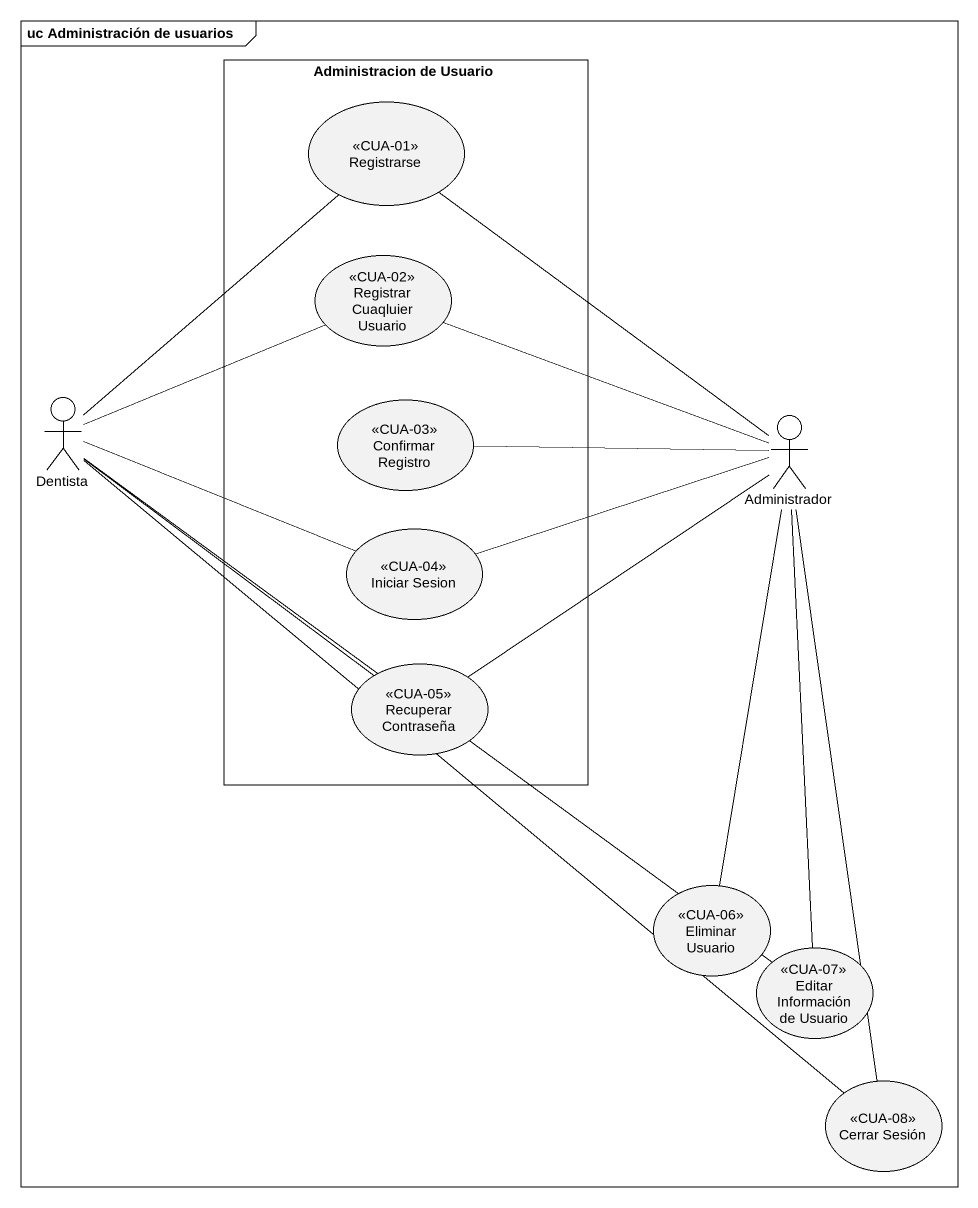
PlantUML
@startuml
mainframe uc Administración de usuarios
rectangle "Administracion de Usuario" as Administracion_de_Usuario {
  usecase Registrarse <<CUA-01>>
  usecase "Registrar Cuaqluier Usuario" as Registrar_Cuaqluier_Usuario <<CUA-02>>
  usecase "Confirmar Registro" as Confirmar_Registro <<CUA-03>>
  usecase "Iniciar Sesion" as Iniciar_Sesion <<CUA-04>>
  usecase "Recuperar Contraseña" as Recuperar_Contraseña <<CUA-05>>
}
actor Dentista
actor Administrador
usecase "Eliminar Usuario" as Eliminar_Usuario <<CUA-06>>
usecase "Editar Información de Usuario" as Editar_Información_de <<CUA-07>>
usecase "Cerrar Sesión" as Cerrar_Sesión <<CUA-08>>
Dentista -up- Registrarse
Dentista -right- Registrar_Cuaqluier_Usuario
Dentista -right- Iniciar_Sesion
Dentista -- Recuperar_Contraseña
Dentista -- Editar_Información_de
Dentista -- Cerrar_Sesión
Administrador -up- Registrarse
Administrador -left- Registrar_Cuaqluier_Usuario
Administrador -left- Confirmar_Registro
Administrador -left- Iniciar_Sesion
Administrador -- Recuperar_Contraseña
Administrador -- Eliminar_Usuario
Editar_Información_de -up- Administrador
Cerrar_Sesión -up- Administrador
@enduml
